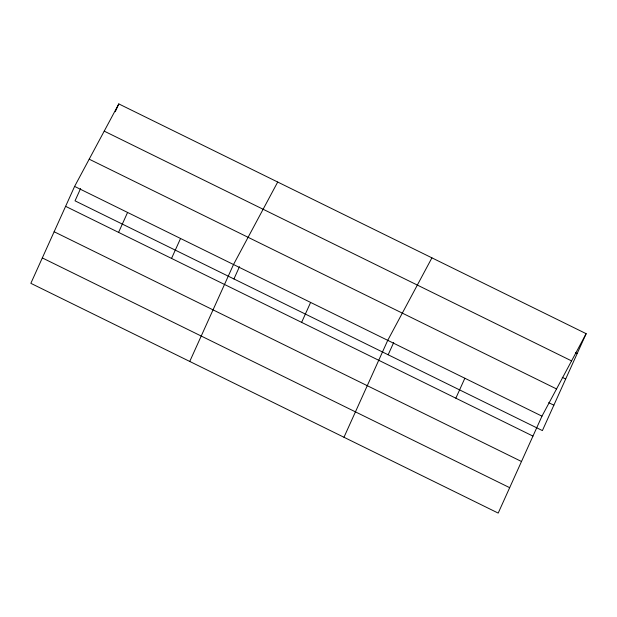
<?xml version="1.0" encoding="UTF-8"?>
<svg xmlns="http://www.w3.org/2000/svg" width="617" height="617" viewBox="0 0 617 617"><rect width="100%" height="100%" fill="white"/><g stroke="black" fill="none" stroke-linecap="round" stroke-linejoin="round"><path stroke-width="0.93" d="M74.611 186.403L30.85 283.326L498.197 513.089L541.965 416.159L586.15 333.674L118.803 103.911L74.611 186.403L541.965 416.159M80.58 188.571L75.035 200.841L542.389 430.597L586.15 333.674M115.279 111.716L118.803 103.911M118.58 232.378L127.58 212.441M171.541 258.415L180.55 238.486M189.751 361.446L233.511 264.523L277.704 182.03M233.936 278.953L239.473 266.691M301.62 322.367L310.621 302.43M343.97 437.268L387.738 340.345L431.923 257.852M388.162 354.775L393.7 342.512M455.847 398.189L464.848 378.252M575.437 352.762L577.15 353.603M104.219 131.136L571.566 360.891M562.249 377.326L565.673 379.015M89.195 159.178L556.542 388.941M548.714 402.662L553.858 405.192M65.61 206.34L532.957 436.096M54.142 231.745L521.488 461.501M42.318 257.921L509.673 487.685"/></g></svg>
